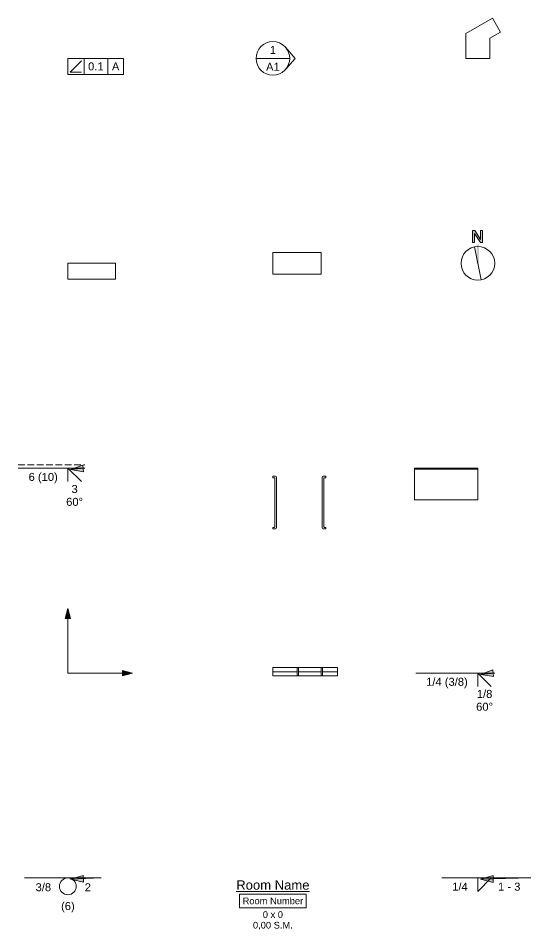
# Model space of a CAD drawing. Header units: millimetres. Extents: x 772 to 22306, y -18432 to -1178.
# Drawn here: x 12621 to 22306, y -18432 to -1178 of the extents above; entities that cross this region are included whole.
import ezdxf

# ---------------------------------------------------------------- set-up
doc = ezdxf.new("R2010")
doc.units = ezdxf.units.MM
doc.header["$LTSCALE"] = 50
doc.header["$PDMODE"] = 1
doc.header["$PDSIZE"] = -2
doc.linetypes.add('VW-02 Medium Dashed', pattern=[3.527298, 2.469236, -1.058062])
for name, color, linetype, lineweight in [('Dimension', 7, 'Continuous', 5), ('pio-Camera Match Reference', 7, 'Continuous', 5), ('pio-Counter Top', 7, 'Continuous', 5), ('pio-Grab Bars', 7, 'Continuous', 5), ('pio-HVAC Elbow Duct', 7, 'Continuous', 5), ('pio-HVAC Straight Duct', 7, 'Continuous', 5), ('pio-North Arrow', 7, 'Continuous', 5), ('pio-Reference Marker', 7, 'Continuous', 5), ('pio-Room Name Simple', 7, 'Continuous', 5), ('pio-Shelving Unit', 7, 'Continuous', 5), ('pio-Welding Sym-Fillet (AWS)', 7, 'Continuous', 5), ('pio-Welding Sym-Groove (AWS)', 7, 'Continuous', 5), ('pio-Welding Sym-Groove (ISO)', 7, 'Continuous', 5), ('pio-Welding Sym-Misc (AWS)', 7, 'Continuous', 5), ('pio-WindowWall(Straight)', 7, 'Continuous', 5)]:
    doc.layers.add(name, color=color, linetype=linetype, lineweight=lineweight)
doc.styles.add('Arial', font='Arial.ttf')
doc.styles.add('Helvetica Neue', font='HelveticaNeue.ttc')

# ---------------------------------------------------------------- blocks, each defined once
blk = doc.blocks.new('Group')
at = {"color": 255, "linetype": 'Continuous', "lineweight": 5, "transparency": 33554687}
blk.add_wipeout([(0, 0), (304.8, 0), (304.8, -304.8), (0, -304.8)], dxfattribs=at).dxf.layer = 'Dimension'
at = {"layer": 'Dimension', "color": 7, "linetype": 'Continuous', "lineweight": 5, "transparency": 33554687}
for p, q in [((259.08, -45.72), (45.72, -259.08)), ((45.72, -259.08), (259.08, -259.08))]:
    blk.add_line(p, q, dxfattribs=at)
at = {"layer": 'Dimension', "color": 7, "linetype": 'Continuous', "lineweight": 5, "transparency": 33554687, "flags": 128}
blk.add_lwpolyline([(0, 0), (304.8, 0), (304.8, -304.8), (0, -304.8)], close=True, dxfattribs=at)
blk = doc.blocks.new('Group-1')
at = {"color": 255, "linetype": 'Continuous', "lineweight": 5, "transparency": 33554687}
blk.add_wipeout([(305, 0), (756, 0), (756, -305), (305, -305)], dxfattribs=at).dxf.layer = 'Dimension'
at = {"layer": 'Dimension', "color": 7, "linetype": 'Continuous', "lineweight": 5, "transparency": 33554687, "flags": 128}
blk.add_lwpolyline([(305, 0), (756, 0), (756, -305), (305, -305)], close=True, dxfattribs=at)
at = {"layer": 'Dimension', "color": 7, "transparency": 33554687, "insert": (381, -152), "char_height": 151.3, "attachment_point": 4, "line_spacing_factor": 0.960695, "style": 'Arial'}
blk.add_mtext('0.1', dxfattribs=at)
blk = doc.blocks.new('Group-2')
at = {"color": 255, "linetype": 'Continuous', "lineweight": 5, "transparency": 33554687}
blk.add_wipeout([(756, 0), (1053, 0), (1053, -305), (756, -305)], dxfattribs=at).dxf.layer = 'Dimension'
at = {"layer": 'Dimension', "color": 7, "linetype": 'Continuous', "lineweight": 5, "transparency": 33554687, "flags": 128}
blk.add_lwpolyline([(756, 0), (1053, 0), (1053, -305), (756, -305)], close=True, dxfattribs=at)
at = {"layer": 'Dimension', "color": 7, "transparency": 33554687, "insert": (832, -152), "char_height": 151, "attachment_point": 4, "line_spacing_factor": 0.960695, "style": 'Arial'}
blk.add_mtext('A', dxfattribs=at)
blk = doc.blocks.new('obj-03')
at = {"layer": 'Dimension', "color": 7, "transparency": 33554687}
blk.add_blockref('Group', (0, 0), dxfattribs=at)
blk.add_blockref('Group-1', (0, 0), dxfattribs=at)
blk.add_blockref('Group-2', (0, 0), dxfattribs=at)
blk = doc.blocks.new('obj-04')
at = {"color": 255, "linetype": 'Continuous', "lineweight": 5, "transparency": 33554687}
blk.add_wipeout([(0, -318), (-31, -316), (-62, -311), (-92, -304), (-122, -293), (-150, -280), (-176, -264), (-201, -245), (-225, -225), (-245, -201), (-264, -176), (-280, -150), (-293, -122), (-304, -92), (-311, -62), (-316, -31), (-318, 0), (-316, 31), (-311, 62), (-304, 92), (-293, 122), (-280, 150), (-264, 176), (-245, 201), (-225, 225), (-201, 245), (-176, 264), (-150, 280), (-122, 293), (-92, 304), (-62, 311), (-31, 316), (0, 318), (31, 316), (62, 311), (92, 304), (122, 293), (150, 280), (176, 264), (201, 245), (225, 225), (245, 201), (264, 176), (280, 150), (293, 122), (304, 92), (311, 62), (316, 31), (318, 0), (316, -31), (311, -62), (304, -92), (293, -122), (280, -150), (264, -176), (245, -201), (225, -225), (201, -245), (176, -264), (150, -280), (122, -293), (92, -304), (62, -311), (31, -316)], dxfattribs=at).dxf.layer = 'pio-Reference Marker'
at = {"layer": 'pio-Reference Marker', "color": 7, "linetype": 'Continuous', "lineweight": 5, "transparency": 33554687}
blk.add_ellipse((0, 0), major_axis=(318, 0), ratio=1, dxfattribs=at)
at = {"layer": 'pio-Reference Marker', "color": 7, "transparency": 33554687, "attachment_point": 5, "line_spacing_factor": 0.960695, "style": 'Arial'}
for s, insert, char_height in [('1', (0, 159), 151), ('A1', (0, -159), 151.3)]:
    blk.add_mtext(s, dxfattribs=dict(at, insert=insert, char_height=char_height))
at = {"color": 255, "linetype": 'Continuous', "lineweight": 5, "transparency": 33554687}
blk.add_wipeout([(238, 212), (423, 0), (238, -212), (272, -165), (297, -113), (312, -57), (318, 0), (312, 57), (297, 113), (272, 165)], dxfattribs=at).dxf.layer = 'pio-Reference Marker'
at = {"layer": 'pio-Reference Marker', "color": 7, "linetype": 'Continuous', "lineweight": 5, "transparency": 33554687}
blk.add_line((-318, 0), (318, 0), dxfattribs=at)
at = {"layer": 'pio-Reference Marker', "color": 7, "linetype": 'Continuous', "lineweight": 5, "transparency": 33554687, "flags": 128}
blk.add_lwpolyline([(238, 212), (423, 0), (238, -212, 0.375735), (238, 212)], format="xyb", close=True, dxfattribs=at)
blk = doc.blocks.new('obj-05 (2D)')
at = {"layer": 'pio-HVAC Elbow Duct', "color": 0, "flags": 1}
for tag in ['IFC_UUID', 'instanceID', 'ID', 'Type', 'Size', 'Matl_Area', 'Matl_Gauge', 'DStype', 'DSnum', 'DSupstream', 'DSconnected', 'DScfm', 'UID']:
    blk.add_attdef(tag, (21078, -1937), '', height=0.18, dxfattribs=at)
at = {"color": 255, "linetype": 'Continuous', "lineweight": 5, "transparency": 33554687}
blk.add_wipeout([(-229, 0), (229, 0), (229, 381), (427, 495), (274, 759), (-229, 469)], dxfattribs=at).dxf.layer = 'pio-HVAC Elbow Duct'
at = {"layer": 'pio-HVAC Elbow Duct', "color": 7, "linetype": 'Continuous', "lineweight": 9, "transparency": 33554687}
for p, q in [((427, 495), (274, 759)), ((-229, 0), (229, 0))]:
    blk.add_line(p, q, dxfattribs=at)
at = {"layer": 'pio-HVAC Elbow Duct', "color": 7, "linetype": 'Continuous', "lineweight": 5, "transparency": 33554687, "flags": 128}
for points in [[(274, 759), (-229, 469), (-229, 0)], [(229, 0), (229, 381), (427, 495)]]:
    blk.add_lwpolyline(points, dxfattribs=at)
blk = doc.blocks.new('obj-09 (2D)')
at = {"layer": 'pio-Shelving Unit', "color": 0, "flags": 1}
for tag in ['IFC_UUID', 'instanceID']:
    blk.add_attdef(tag, (13559, -6111), '', height=0.18, dxfattribs=at)
at = {"color": 255, "linetype": 'Continuous', "lineweight": 5, "transparency": 33554687}
blk.add_wipeout([(0, 0), (900, 0), (900, -300), (0, -300)], dxfattribs=at).dxf.layer = 'pio-Shelving Unit'
at = {"layer": 'pio-Shelving Unit', "color": 7, "linetype": 'Continuous', "lineweight": 5, "transparency": 33554687, "flags": 128}
blk.add_lwpolyline([(0, 0), (900, 0), (900, -300), (0, -300)], close=True, dxfattribs=at)
blk = doc.blocks.new('obj-10')
at = {"layer": 'pio-HVAC Straight Duct', "color": 0, "flags": 1}
for tag in ['IFC_UUID', 'instanceID', 'ID', 'Type', 'Size', 'Matl_Area', 'Matl_Gauge', 'DStype', 'DSnum', 'DSupstream', 'DSconnected', 'DScfm', 'UID']:
    blk.add_attdef(tag, (17433, -6014.2), '', height=0.18, dxfattribs=at)
at = {"color": 255, "linetype": 'Continuous', "lineweight": 5, "transparency": 33554687}
blk.add_wipeout([(0, 203.2), (914.4, 203.2), (914.4, -203.2), (0, -203.2)], dxfattribs=at).dxf.layer = 'pio-HVAC Straight Duct'
at = {"layer": 'pio-HVAC Straight Duct', "color": 7, "linetype": 'Continuous', "lineweight": 5, "transparency": 33554687}
for p, q in [((0, 203.2), (914.4, 203.2)), ((914.4, -203.2), (0, -203.2))]:
    blk.add_line(p, q, dxfattribs=at)
at = {"layer": 'pio-HVAC Straight Duct', "color": 7, "linetype": 'Continuous', "lineweight": 9, "transparency": 33554687}
for p, q in [((0, 203.2), (0, -203.2)), ((914.4, -203.2), (914.4, 203.2))]:
    blk.add_line(p, q, dxfattribs=at)
blk = doc.blocks.new('Group-3')
at = {"color": 255, "linetype": 'Continuous', "lineweight": 5, "transparency": 33554687}
blk.add_wipeout([(0, -318), (-31, -316), (-62, -311), (-92, -304), (-122, -293), (-150, -280), (-176, -264), (-201, -245), (-225, -225), (-245, -201), (-264, -176), (-280, -150), (-293, -122), (-304, -92), (-311, -62), (-316, -31), (-318, 0), (-316, 31), (-311, 62), (-304, 92), (-293, 122), (-280, 150), (-264, 176), (-245, 201), (-225, 225), (-201, 245), (-176, 264), (-150, 280), (-122, 293), (-92, 304), (-62, 311), (-31, 316), (0, 318), (31, 316), (62, 311), (92, 304), (122, 293), (150, 280), (176, 264), (201, 245), (225, 225), (245, 201), (264, 176), (280, 150), (293, 122), (304, 92), (311, 62), (316, 31), (318, 0), (316, -31), (311, -62), (304, -92), (293, -122), (280, -150), (264, -176), (245, -201), (225, -225), (201, -245), (176, -264), (150, -280), (122, -293), (92, -304), (62, -311), (31, -316)], dxfattribs=at).dxf.layer = 'pio-North Arrow'
at = {"layer": 'pio-North Arrow', "linetype": 'Continuous', "lineweight": 0, "transparency": 33554687}
blk.add_hatch(color=7, dxfattribs=at).paths.add_polyline_path([(-99, 395), (-99, 618), (-59, 618), (50, 447), (50, 618), (87, 618), (87, 395), (48, 395), (-62, 563), (-62, 395)])
at = {"layer": 'pio-North Arrow', "color": 7, "linetype": 'Continuous', "lineweight": 5, "transparency": 33554687}
blk.add_line((-61, 312), (61, -312), dxfattribs=at)
at = {"layer": 'pio-North Arrow', "color": 7, "linetype": 'Continuous', "lineweight": 5, "transparency": 33554687, "flags": 128}
blk.add_lwpolyline([(-99, 395), (-99, 618), (-59, 618), (50, 447), (50, 618), (87, 618), (87, 395), (48, 395), (-62, 563), (-62, 395)], close=True, dxfattribs=at)
at = {"layer": 'pio-North Arrow', "color": 7, "linetype": 'Continuous', "lineweight": 5, "transparency": 33554687}
blk.add_ellipse((0, 0), major_axis=(318, 0), ratio=1, dxfattribs=at)
blk.add_solid([(-20, 0), (20, 0), (-20, 357), (20, 357)], dxfattribs=at)
blk = doc.blocks.new('obj-11')
at = {"layer": 'pio-North Arrow', "color": 7, "transparency": 33554687}
blk.add_blockref('Group-3', (0, 0), dxfattribs=at)
blk = doc.blocks.new('obj-15')
at = {"layer": 'pio-Welding Sym-Groove (ISO)', "linetype": 'Continuous', "lineweight": 0, "transparency": 33554687}
blk.add_hatch(color=7, dxfattribs=at).paths.add_polyline_path([(294, -68), (51, -25), (283, 59)])
at = {"layer": 'pio-Welding Sym-Groove (ISO)', "color": 7, "linetype": 'VW-02 Medium Dashed', "lineweight": 5, "transparency": 33554687}
blk.add_line((-938, 64), (318, 64), dxfattribs=at)
at = {"layer": 'pio-Welding Sym-Groove (ISO)', "color": 7, "linetype": 'Continuous', "lineweight": 5, "transparency": 33554687}
for p, q in [((-938, 0), (318, 0)), ((0, -254), (0, 0)), ((0, 0), (254, -254)), ((318, 0), (51, -25))]:
    blk.add_line(p, q, dxfattribs=at)
at = {"layer": 'pio-Welding Sym-Groove (ISO)', "color": 7, "linetype": 'Continuous', "lineweight": 5, "transparency": 33554687, "flags": 128}
blk.add_lwpolyline([(294, -68), (51, -25), (283, 59)], close=True, dxfattribs=at)
at = {"layer": 'pio-Welding Sym-Groove (ISO)', "color": 7, "transparency": 33554687, "char_height": 151.3, "line_spacing_factor": 0.960695, "style": 'Arial'}
for s, insert, attachment_point in [('6 (10)', (-191, -90), 3), ('3\\P60°', (127, -319), 2)]:
    blk.add_mtext(s, dxfattribs=dict(at, insert=insert, attachment_point=attachment_point))
blk = doc.blocks.new('obj-16 (2D)')
at = {"layer": 'pio-Grab Bars', "color": 7, "linetype": 'Continuous', "lineweight": 5, "transparency": 33554687}
blk.add_point((0, 0), dxfattribs=at)
at = {"layer": 'pio-Grab Bars', "color": 0, "flags": 1}
for tag in ['IFC_UUID', 'instanceID']:
    blk.add_attdef(tag, (17433, -10835), '', height=0.18, dxfattribs=at)
at = {"color": 255, "linetype": 'Continuous', "lineweight": 5, "transparency": 33554687}
for points in [[(0, -150), (38, -150), (44, -151), (50, -152), (55, -155), (59, -159), (63, -163), (66, -169), (68, -174), (68, -180), (68, -1120), (68, -1126), (66, -1131), (63, -1137), (59, -1141), (55, -1145), (50, -1148), (44, -1149), (38, -1150), (0, -1150), (0, -1120), (23, -1120), (26, -1120), (29, -1119), (31, -1117), (34, -1116), (36, -1113), (37, -1111), (38, -1108), (38, -1105), (38, -195), (38, -192), (37, -189), (36, -187), (34, -184), (31, -183), (29, -181), (26, -180), (23, -180), (0, -180)], [(1000, -150), (962, -150), (956, -151), (950, -152), (945, -155), (941, -159), (937, -163), (934, -169), (932, -174), (932, -180), (932, -1120), (932, -1126), (934, -1131), (937, -1137), (941, -1141), (945, -1145), (950, -1148), (956, -1149), (962, -1150), (1000, -1150), (1000, -1120), (977, -1120), (974, -1120), (971, -1119), (969, -1117), (966, -1116), (964, -1113), (963, -1111), (962, -1108), (962, -1105), (962, -195), (962, -192), (963, -189), (964, -187), (966, -184), (969, -183), (971, -181), (974, -180), (977, -180), (1000, -180)]]:
    blk.add_wipeout(points, dxfattribs=at).dxf.layer = 'pio-Grab Bars'
at = {"layer": 'pio-Grab Bars', "color": 7, "linetype": 'Continuous', "lineweight": 5, "transparency": 33554687, "flags": 128}
for points in [[(0, -150), (38, -150, -0.414214), (68, -180), (68, -1120, -0.414214), (38, -1150), (0, -1150), (0, -1120), (23, -1120, 0.414214), (38, -1105), (38, -195, 0.414214), (23, -180), (0, -180)], [(1000, -150), (962, -150, 0.414214), (932, -180), (932, -1120, 0.414214), (962, -1150), (1000, -1150), (1000, -1120), (977, -1120, -0.414214), (962, -1105), (962, -195, -0.414214), (977, -180), (1000, -180)]]:
    blk.add_lwpolyline(points, format="xyb", close=True, dxfattribs=at)
blk = doc.blocks.new('obj-17 (2D)')
at = {"layer": 'pio-Counter Top', "color": 0, "flags": 1}
for tag in ['IFC_UUID', 'instanceID']:
    blk.add_attdef(tag, (20107, -10285), '', height=0.18, dxfattribs=at)
at = {"color": 255, "linetype": 'Continuous', "lineweight": 5, "transparency": 33554687}
blk.add_wipeout([(-1200, 0), (0, 0), (0, -600), (-1200, -600)], dxfattribs=at).dxf.layer = 'pio-Counter Top'
at = {"layer": 'pio-Counter Top', "color": 7, "linetype": 'Continuous', "lineweight": 5, "transparency": 33554687}
for p, q in [((0, 0), (-1200, 0)), ((-1200, 0), (-1200, -600)), ((0, -600), (0, 0)), ((-1200, -600), (0, -600))]:
    blk.add_line(p, q, dxfattribs=at)
at = {"layer": 'pio-Counter Top', "color": 7, "linetype": 'Continuous', "lineweight": 5, "transparency": 33554687, "flags": 128}
blk.add_lwpolyline([(-1200, 0), (0, 0), (0, -18), (-1200, -18)], close=True, dxfattribs=at)
blk = doc.blocks.new('obj-21 (2D)')
at = {"layer": 'pio-Camera Match Reference', "linetype": 'Continuous', "lineweight": 0, "true_color": 0x00ff00, "transparency": 33554687}
blk.add_hatch(color=3, dxfattribs=at).paths.add_polyline_path([(-51, 1029), (0, 1219), (51, 1029)])
at = {"layer": 'pio-Camera Match Reference', "linetype": 'Continuous', "lineweight": 0, "true_color": 0xff0000, "transparency": 33554687}
blk.add_hatch(color=1, dxfattribs=at).paths.add_polyline_path([(1029, 51), (1219, 0), (1029, -51)])
at = {"layer": 'pio-Camera Match Reference', "color": 3, "linetype": 'Continuous', "lineweight": 5, "true_color": 0x00ff00, "transparency": 33554687}
blk.add_line((0, 0), (0, 1219), dxfattribs=at)
at = {"layer": 'pio-Camera Match Reference', "color": 1, "linetype": 'Continuous', "lineweight": 5, "true_color": 0xff0000, "transparency": 33554687}
blk.add_line((0, 0), (1219, 0), dxfattribs=at)
at = {"layer": 'pio-Camera Match Reference', "color": 3, "linetype": 'Continuous', "lineweight": 5, "true_color": 0x00ff00, "transparency": 33554687, "flags": 128}
blk.add_lwpolyline([(-51, 1029), (0, 1219), (51, 1029)], close=True, dxfattribs=at)
at = {"layer": 'pio-Camera Match Reference', "color": 1, "linetype": 'Continuous', "lineweight": 5, "true_color": 0xff0000, "transparency": 33554687, "flags": 128}
blk.add_lwpolyline([(1029, 51), (1219, 0), (1029, -51)], close=True, dxfattribs=at)
blk = doc.blocks.new('obj-22 (2D)')
at = {"layer": 'pio-WindowWall(Straight)', "color": 0, "flags": 1}
for tag in ['IFC_UUID', 'instanceID']:
    blk.add_attdef(tag, (17433, -13609.8), '', height=0.18, dxfattribs=at)
at = {"color": 255, "linetype": 'Continuous', "lineweight": 9, "transparency": 33554687}
blk.add_wipeout([(0, 101.6), (1219.2, 101.6), (1219.2, -50.8), (0, -50.8)], dxfattribs=at).dxf.layer = 'pio-WindowWall(Straight)'
at = {"layer": 'pio-WindowWall(Straight)', "color": 7, "linetype": 'Continuous', "lineweight": 5, "transparency": 33554687}
blk.add_line((0, 25.4), (1219.2, 25.4), dxfattribs=at)
at = {"layer": 'pio-WindowWall(Straight)', "color": 7, "linetype": 'Continuous', "lineweight": 9, "transparency": 33554687, "flags": 128}
blk.add_lwpolyline([(0, 101.6), (1219.2, 101.6), (1219.2, -50.8), (0, -50.8)], close=True, dxfattribs=at)
at = {"color": 255, "linetype": 'Continuous', "lineweight": 5, "transparency": 33554687}
for points in [[(457.2, 101.6), (482.6, 101.6), (482.6, -50.8), (457.2, -50.8)], [(914.4, 101.6), (939.8, 101.6), (939.8, -50.8), (914.4, -50.8)]]:
    blk.add_wipeout(points, dxfattribs=at).dxf.layer = 'pio-WindowWall(Straight)'
at = {"layer": 'pio-WindowWall(Straight)', "color": 7, "linetype": 'Continuous', "lineweight": 5, "transparency": 33554687, "flags": 128}
for points in [[(457.2, 101.6), (482.6, 101.6), (482.6, -50.8), (457.2, -50.8)], [(914.4, 101.6), (939.8, 101.6), (939.8, -50.8), (914.4, -50.8)]]:
    blk.add_lwpolyline(points, close=True, dxfattribs=at)
blk = doc.blocks.new('obj-23')
at = {"layer": 'pio-Welding Sym-Groove (AWS)', "linetype": 'Continuous', "lineweight": 0, "transparency": 33554687}
blk.add_hatch(color=7, dxfattribs=at).paths.add_polyline_path([(294, -68), (51, -25), (283, 59)])
at = {"layer": 'pio-Welding Sym-Groove (AWS)', "color": 7, "linetype": 'Continuous', "lineweight": 5, "transparency": 33554687}
for p, q in [((-1174, 0), (318, 0)), ((0, -254), (0, 0)), ((0, 0), (254, -254)), ((318, 0), (51, -25))]:
    blk.add_line(p, q, dxfattribs=at)
at = {"layer": 'pio-Welding Sym-Groove (AWS)', "color": 7, "linetype": 'Continuous', "lineweight": 5, "transparency": 33554687, "flags": 128}
blk.add_lwpolyline([(294, -68), (51, -25), (283, 59)], close=True, dxfattribs=at)
at = {"layer": 'pio-Welding Sym-Groove (AWS)', "color": 7, "transparency": 33554687, "char_height": 151.3, "line_spacing_factor": 0.960695, "style": 'Arial'}
for s, insert, attachment_point in [('1/4 (3/8)', (-191, -90), 3), ('1/8\\P60°', (127, -319), 2)]:
    blk.add_mtext(s, dxfattribs=dict(at, insert=insert, attachment_point=attachment_point))
blk = doc.blocks.new('obj-27')
at = {"layer": 'pio-Welding Sym-Misc (AWS)', "linetype": 'Continuous', "lineweight": 0, "transparency": 33554687}
blk.add_hatch(color=7, dxfattribs=at).paths.add_polyline_path([(292, -81), (51, -25), (287, 47)])
at = {"layer": 'pio-Welding Sym-Misc (AWS)', "color": 7, "linetype": 'Continuous', "lineweight": 5, "transparency": 33554687}
for p, q in [((-818, 0), (630, 0)), ((630, 0), (51, -25))]:
    blk.add_line(p, q, dxfattribs=at)
at = {"layer": 'pio-Welding Sym-Misc (AWS)', "color": 7, "linetype": 'Continuous', "lineweight": 5, "transparency": 33554687, "flags": 128}
blk.add_lwpolyline([(292, -81), (51, -25), (287, 47)], close=True, dxfattribs=at)
at = {"layer": 'pio-Welding Sym-Misc (AWS)', "color": 7, "linetype": 'Continuous', "lineweight": 5, "transparency": 33554687}
blk.add_circle((0, -159), 159, dxfattribs=at)
at = {"layer": 'pio-Welding Sym-Misc (AWS)', "color": 7, "transparency": 33554687, "line_spacing_factor": 0.99804, "style": 'Helvetica Neue'}
for s, insert, char_height, attachment_point in [('3/8', (-318, -101), 150.8, 3), ('2', (318, -101), 151, 1), ('(6)', (0, -457), 150.8, 2)]:
    blk.add_mtext(s, dxfattribs=dict(at, insert=insert, char_height=char_height, attachment_point=attachment_point))
blk = doc.blocks.new('obj-28')
at = {"color": 255, "linetype": 'Continuous', "lineweight": 5, "transparency": 33554687}
blk.add_wipeout([(-695, -282), (695, -282), (695, 0), (-695, 0)], dxfattribs=at).dxf.layer = 'pio-Room Name Simple'
at = {"layer": 'pio-Room Name Simple', "color": 7, "transparency": 33554687, "insert": (0, -46), "char_height": 176.53, "attachment_point": 2, "line_spacing_factor": 0.960695, "style": 'Arial'}
blk.add_mtext('{\\LRoom Name}', dxfattribs=at)
at = {"color": 255, "linetype": 'Continuous', "lineweight": 5, "transparency": 33554687}
blk.add_wipeout([(-632, -310), (632, -310), (632, -568), (-632, -568)], dxfattribs=at).dxf.layer = 'pio-Room Name Simple'
at = {"layer": 'pio-Room Name Simple', "color": 7, "linetype": 'Continuous', "lineweight": 5, "transparency": 33554687, "flags": 128}
blk.add_lwpolyline([(-632, -310), (632, -310), (632, -568), (-632, -568)], close=True, dxfattribs=at)
at = {"color": 255, "linetype": 'Continuous', "lineweight": 5, "transparency": 33554687}
blk.add_wipeout([(-575, -540), (575, -540), (575, -339), (-575, -339)], dxfattribs=at).dxf.layer = 'pio-Room Name Simple'
at = {"layer": 'pio-Room Name Simple', "color": 7, "transparency": 33554687, "insert": (0, -371), "char_height": 126.09, "attachment_point": 2, "line_spacing_factor": 0.960695, "style": 'Arial'}
blk.add_mtext('Room Number', dxfattribs=at)
at = {"color": 255, "linetype": 'Continuous', "lineweight": 5, "transparency": 33554687}
blk.add_wipeout([(-193, -798), (193, -798), (193, -597), (-193, -597)], dxfattribs=at).dxf.layer = 'pio-Room Name Simple'
at = {"layer": 'pio-Room Name Simple', "color": 7, "transparency": 33554687, "insert": (0, -630), "char_height": 126.1, "attachment_point": 2, "line_spacing_factor": 0.960695, "style": 'Arial'}
blk.add_mtext('0 x 0', dxfattribs=at)
at = {"color": 255, "linetype": 'Continuous', "lineweight": 5, "transparency": 33554687}
blk.add_wipeout([(-379, -999), (379, -999), (379, -798), (-379, -798)], dxfattribs=at).dxf.layer = 'pio-Room Name Simple'
at = {"layer": 'pio-Room Name Simple', "color": 7, "transparency": 33554687, "insert": (0, -831), "char_height": 126.1, "attachment_point": 2, "line_spacing_factor": 0.960695, "style": 'Arial'}
blk.add_mtext('0,00 S.M.', dxfattribs=at)
blk = doc.blocks.new('Group-4')
at = {"layer": 'pio-Welding Sym-Fillet (AWS)', "color": 7, "linetype": 'Continuous', "lineweight": 5, "transparency": 33554687}
for p, q in [((0, 0), (0, -254)), ((0, -254), (254, 0))]:
    blk.add_line(p, q, dxfattribs=at)
blk = doc.blocks.new('obj-29')
at = {"layer": 'pio-Welding Sym-Fillet (AWS)', "linetype": 'Continuous', "lineweight": 0, "transparency": 33554687}
blk.add_hatch(color=7, dxfattribs=at).paths.add_polyline_path([(291, -85), (51, -25), (288, 43)])
at = {"layer": 'pio-Welding Sym-Fillet (AWS)', "color": 7, "linetype": 'Continuous', "lineweight": 5, "transparency": 33554687}
for p, q in [((-679, 0), (999, 0)), ((999, 0), (51, -25))]:
    blk.add_line(p, q, dxfattribs=at)
at = {"layer": 'pio-Welding Sym-Fillet (AWS)', "color": 7, "linetype": 'Continuous', "lineweight": 5, "transparency": 33554687, "flags": 128}
blk.add_lwpolyline([(291, -85), (51, -25), (288, 43)], close=True, dxfattribs=at)
at = {"layer": 'pio-Welding Sym-Fillet (AWS)', "color": 7, "transparency": 33554687}
blk.add_blockref('Group-4', (0, 0), dxfattribs=at)
at = {"layer": 'pio-Welding Sym-Fillet (AWS)', "color": 7, "transparency": 33554687, "char_height": 151.3, "line_spacing_factor": 0.960695, "style": 'Arial'}
for s, insert, attachment_point in [('1/4', (-191, -90), 3), ('1 - 3', (381, -90), 1)]:
    blk.add_mtext(s, dxfattribs=dict(at, insert=insert, attachment_point=attachment_point))

msp = doc.modelspace()

# ---------------------------------------------------------------- block references
at = {"layer": 'Dimension', "color": 7, "transparency": 33554687}
msp.add_blockref('obj-03', (13559, -1937), dxfattribs=at)
at = {"layer": 'pio-Camera Match Reference', "color": 7, "transparency": 33554687}
msp.add_blockref('obj-21 (2D)', (13559, -13559), dxfattribs=at)
at = {"layer": 'pio-Counter Top', "color": 7, "transparency": 33554687}
msp.add_blockref('obj-17 (2D)', (21307, -9685), dxfattribs=at)
at = {"layer": 'pio-Grab Bars', "color": 7, "transparency": 33554687}
msp.add_blockref('obj-16 (2D)', (17433, -9685), dxfattribs=at)
at = {"layer": 'pio-HVAC Elbow Duct', "color": 7, "transparency": 33554687}
msp.add_blockref('obj-05 (2D)', (21307, -1937), dxfattribs=at)
at = {"layer": 'pio-HVAC Straight Duct', "color": 7, "transparency": 33554687}
msp.add_blockref('obj-10', (17433, -5811), dxfattribs=at)
at = {"layer": 'pio-North Arrow', "color": 7, "transparency": 33554687}
msp.add_blockref('obj-11', (21307, -5811), dxfattribs=at)
at = {"layer": 'pio-Reference Marker', "color": 7, "transparency": 33554687}
msp.add_blockref('obj-04', (17433, -1937), dxfattribs=at)
at = {"layer": 'pio-Room Name Simple', "color": 7, "transparency": 33554687}
msp.add_blockref('obj-28', (17433, -17433), dxfattribs=at)
at = {"layer": 'pio-Shelving Unit', "color": 7, "transparency": 33554687}
msp.add_blockref('obj-09 (2D)', (13559, -5811), dxfattribs=at)
at = {"layer": 'pio-Welding Sym-Fillet (AWS)', "color": 7, "transparency": 33554687}
msp.add_blockref('obj-29', (21307, -17433), dxfattribs=at)
at = {"layer": 'pio-Welding Sym-Groove (AWS)', "color": 7, "transparency": 33554687}
msp.add_blockref('obj-23', (21307, -13559), dxfattribs=at)
at = {"layer": 'pio-Welding Sym-Groove (ISO)', "color": 7, "transparency": 33554687}
msp.add_blockref('obj-15', (13559, -9685), dxfattribs=at)
at = {"layer": 'pio-Welding Sym-Misc (AWS)', "color": 7, "transparency": 33554687}
msp.add_blockref('obj-27', (13559, -17433), dxfattribs=at)
at = {"layer": 'pio-WindowWall(Straight)', "color": 7, "transparency": 33554687}
msp.add_blockref('obj-22 (2D)', (17433, -13559), dxfattribs=at)

doc.saveas('drawing.dxf')
